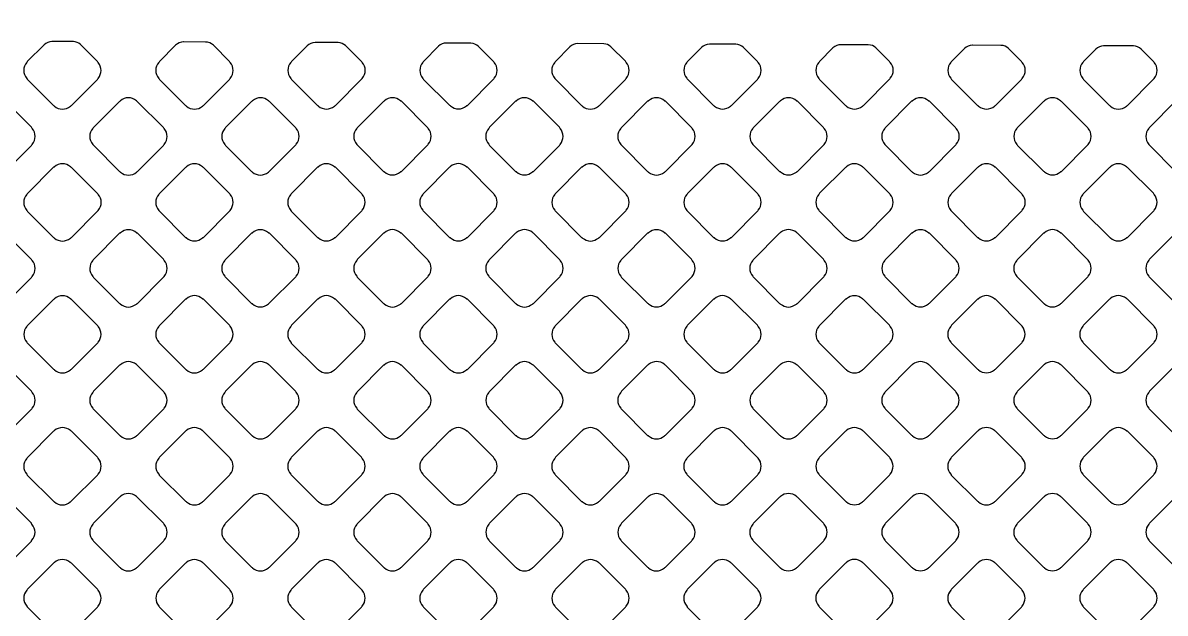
# Model space of a CAD drawing. Extents: x 0 to 248, y 0 to 175.
# Drawn here: x 88.947 to 90.812, y 138.764 to 139.729 of the extents above; entities that cross this region are included whole.
import ezdxf

# ---------------------------------------------------------------- set-up
doc = ezdxf.new("R2010")
doc.units = 0
doc.layers.add('gbr-dxf', color=7, linetype='Continuous')

msp = doc.modelspace()

# ---------------------------------------------------------------- linework, layer by layer
at = {"layer": 'gbr-dxf', "linetype": 'Continuous'}
for points in [[(89.1595, 143.3421), (90.7355, 141.766, -0.008796), (90.7372, 141.7644, -0.121203), (92.2687, 139.2299, -0.018451), (92.2702, 139.2246, -0.064075), (92.4499, 137.8593, -0.053804), (92.4513, 137.843), (92.4513, 132.3047, -0.007914)], [(92.2989, 132.3067), (92.2989, 137.8311, -0.053095), (92.2976, 137.8471, 0.064692), (92.1226, 139.1867, 0.121202), (90.6277, 141.6583, -0.008636), (90.6261, 141.6599), (89.0545, 143.2315, -0.013659)]]:
    msp.add_lwpolyline(points, format="xyb", dxfattribs=at)
for points in [[(88.9537, 139.6639, 0.379298), (88.9537, 139.6379, -0.087784), (88.9546, 139.6364), (88.9975, 139.5935, -0.083651), (88.9989, 139.5926, 0.379308), (89.0249, 139.5926, -0.09601), (89.0265, 139.5936), (89.0691, 139.6361, -0.096227), (89.0701, 139.6378, 0.37874), (89.0701, 139.6637, -0.10407), (89.0691, 139.6655), (89.0413, 139.6933, 0.159715), (89.0298, 139.6981), (88.9946, 139.6983, 0.175407), (88.9821, 139.6929), (88.982, 139.6929), (88.9546, 139.6655, -0.096539)], [(89.1692, 139.6379, -0.100003), (89.1702, 139.6361), (89.2129, 139.5935, -0.096328), (89.2145, 139.5925, 0.379465), (89.2405, 139.5926, -0.095956), (89.2421, 139.5935), (89.2848, 139.6362, -0.096332), (89.2857, 139.6378, 0.379423), (89.2858, 139.6638, -0.091476), (89.2848, 139.6653), (89.2583, 139.6919, 0.178477), (89.2455, 139.6972), (89.2101, 139.6974, -0.03691), (89.2098, 139.6973, 0.182794), (89.1967, 139.6919), (89.1967, 139.6919), (89.1703, 139.6655, -0.096857), (89.1693, 139.6638, 0.379297)], [(89.3849, 139.6638, 0.379298), (89.3849, 139.6378, -0.104392), (89.3859, 139.636), (89.4283, 139.5937, -0.100151), (89.43, 139.5927, 0.37981), (89.456, 139.5927, -0.095956), (89.4576, 139.5937), (89.5003, 139.6363, -0.096332), (89.5013, 139.6379, 0.379423), (89.5013, 139.6639, -0.087284), (89.5004, 139.6654), (89.4743, 139.6914, 0.170055), (89.462, 139.6963), (89.4248, 139.6965, -0.03691), (89.4246, 139.6964, 0.1821), (89.4115, 139.6911), (89.4115, 139.691), (89.3859, 139.6654, -0.096539)], [(89.6004, 139.6379, -0.096625), (89.6013, 139.6362), (89.6437, 139.5939, -0.107817), (89.6456, 139.5928, 0.379451), (89.6715, 139.5928, -0.096117), (89.6732, 139.5938), (89.7157, 139.6364, -0.095895), (89.7167, 139.638, 0.379209), (89.7167, 139.6639, -0.096117), (89.7157, 139.6656), (89.6914, 139.6899, -0.042219), (89.6912, 139.6901, 0.172355), (89.6789, 139.6954), (89.639, 139.6956, 0.181937), (89.626, 139.6902), (89.6013, 139.6655, -0.096627), (89.6004, 139.6639, 0.379731)], [(89.8157, 139.6639, 0.379298), (89.8158, 139.6379, -0.087784), (89.8167, 139.6364), (89.8596, 139.5935, -0.083651), (89.861, 139.5926, 0.37981), (89.887, 139.5926, -0.095956), (89.8886, 139.5936), (89.9313, 139.6362, -0.096111), (89.9323, 139.6379, 0.37981), (89.9323, 139.6639, -0.104293), (89.9312, 139.6657), (89.9073, 139.6896, 0.159825), (89.8958, 139.6945), (89.853, 139.6947, 0.175035), (89.8406, 139.6893), (89.8405, 139.6893), (89.8167, 139.6655, -0.096539)], [(90.0315, 139.638, -0.100032), (90.0325, 139.6363), (90.0751, 139.5936, -0.096092), (90.0767, 139.5927, 0.378825), (90.1026, 139.5927, -0.09601), (90.1043, 139.5936), (90.1469, 139.6362, -0.096405), (90.1478, 139.6378, 0.378836), (90.1478, 139.6638, -0.092162), (90.1469, 139.6653), (90.124, 139.6883, 0.179032), (90.1112, 139.6936), (90.0686, 139.6938, -0.03691), (90.0683, 139.6938, 0.182794), (90.0552, 139.6884), (90.0552, 139.6883), (90.0325, 139.6656, -0.096857), (90.0315, 139.6639, 0.379762)], [(90.247, 139.6638, 0.378975), (90.247, 139.6379, -0.104473), (90.248, 139.6361), (90.2904, 139.5936, -0.099933), (90.2921, 139.5926, 0.37889), (90.3181, 139.5927, -0.096117), (90.3197, 139.5936), (90.3624, 139.6363, -0.095796), (90.3634, 139.638, 0.378867), (90.3634, 139.6639, -0.087946), (90.3624, 139.6654), (90.34, 139.6878, 0.170055), (90.3277, 139.6927), (90.2833, 139.6929, -0.03691), (90.2831, 139.6929, 0.1821), (90.27, 139.6875), (90.27, 139.6875), (90.2479, 139.6654, -0.096527)], [(90.4625, 139.638, -0.108153), (90.4636, 139.6361), (90.5059, 139.5937, -0.10399), (90.5077, 139.5927, 0.379451), (90.5337, 139.5927, -0.09601), (90.5353, 139.5936), (90.5779, 139.6362, -0.095895), (90.5789, 139.6378, 0.379118), (90.5789, 139.6638, -0.100285), (90.5779, 139.6655), (90.5572, 139.6861, -0.057128), (90.5568, 139.6864, 0.178515), (90.5441, 139.6918), (90.4978, 139.692, -0.035825), (90.4975, 139.692, 0.182573), (90.4845, 139.6866), (90.4635, 139.6656, -0.096627), (90.4625, 139.6639, 0.379731)], [(90.678, 139.6638, 0.379206), (90.678, 139.6378, -0.092348), (90.679, 139.6362), (90.7216, 139.5936, -0.088202), (90.7231, 139.5926, 0.37981), (90.7491, 139.5926, -0.095956), (90.7507, 139.5936), (90.7934, 139.6363, -0.096111), (90.7944, 139.6379, 0.379679), (90.7944, 139.6639, -0.100285), (90.7934, 139.6656), (90.7738, 139.6852, -0.057128), (90.7733, 139.6855, 0.179645), (90.7605, 139.6909, -0.034523), (90.7602, 139.6909), (90.7115, 139.6911, 0.170449), (90.6993, 139.6858), (90.6993, 139.6858), (90.679, 139.6654, -0.096195)], [(88.8459, 139.5302, -0.10437), (88.8469, 139.5284), (88.8894, 139.4858, -0.10077), (88.8912, 139.4848, 0.379465), (88.9171, 139.4848, -0.095956), (88.9188, 139.4858), (88.9614, 139.5284, -0.096332), (88.9624, 139.5301, 0.37981), (88.9624, 139.556, -0.108153), (88.9613, 139.5579), (88.9188, 139.6004, -0.096111), (88.9172, 139.6014, 0.379731), (88.8912, 139.6014, -0.096458), (88.8895, 139.6004), (88.8469, 139.5577, -0.096627), (88.8459, 139.5561, 0.379297)], [(89.0615, 139.5301, -0.092348), (89.0625, 139.5286), (89.1053, 139.4857, -0.088202), (89.1068, 139.4848, 0.37981), (89.1328, 139.4848, -0.095956), (89.1344, 139.4858), (89.1769, 139.5283, -0.096857), (89.1779, 139.53, 0.379237), (89.1779, 139.5559, -0.10407), (89.1769, 139.5577), (89.1342, 139.6003, -0.091916), (89.1327, 139.6013, 0.379605), (89.1067, 139.6013, -0.096458), (89.1051, 139.6003), (89.0625, 139.5577, -0.096627), (89.0615, 139.5561, 0.379731)], [(89.277, 139.53, -0.091563), (89.278, 139.5284), (89.3207, 139.4857, -0.088103), (89.3222, 139.4848, 0.37829), (89.3481, 139.4848, -0.095528), (89.3497, 139.4857), (89.3925, 139.5285, -0.095602), (89.3935, 139.5302, 0.379299), (89.3935, 139.5561, -0.087784), (89.3925, 139.5576), (89.3499, 139.6003, -0.092233), (89.3483, 139.6012, 0.379357), (89.3224, 139.6012, -0.096507), (89.3207, 139.6003), (89.278, 139.5576, -0.096527), (89.277, 139.5559, 0.378784)], [(89.4925, 139.5301, -0.092348), (89.4935, 139.5285), (89.536, 139.486, -0.10399), (89.5377, 139.485, 0.37981), (89.5637, 139.485, -0.095956), (89.5654, 139.486), (89.608, 139.5286, -0.096332), (89.609, 139.5302, 0.37981), (89.609, 139.5562, -0.087784), (89.608, 139.5577), (89.5654, 139.6004, -0.092233), (89.5638, 139.6013, 0.379731), (89.5378, 139.6013, -0.096458), (89.5362, 139.6003), (89.4935, 139.5577, -0.096627), (89.4925, 139.556, 0.379731)], [(89.7081, 139.5302, -0.104392), (89.7091, 139.5284), (89.7516, 139.486, -0.100151), (89.7533, 139.485, 0.37981), (89.7793, 139.485, -0.095956), (89.781, 139.4859), (89.8235, 139.5284, -0.096332), (89.8244, 139.5301, 0.37981), (89.8244, 139.556, -0.108153), (89.8234, 139.5579), (89.7809, 139.6004, -0.096111), (89.7792, 139.6014, 0.379731), (89.7533, 139.6014, -0.096458), (89.7516, 139.6004), (89.7091, 139.5579, -0.096627), (89.7081, 139.5562, 0.379731)], [(89.9236, 139.5301, -0.091745), (89.9246, 139.5286), (89.9674, 139.4857, -0.088093), (89.9689, 139.4848, 0.378825), (89.9948, 139.4848, -0.095862), (89.9964, 139.4858), (90.0391, 139.5285, -0.095602), (90.0401, 139.5301, 0.378608), (90.0401, 139.556, -0.103884), (90.0391, 139.5578), (89.9964, 139.6004, -0.092398), (89.9949, 139.6014, 0.37947), (89.9689, 139.6014, -0.096475), (89.9673, 139.6004), (89.9246, 139.5577, -0.096627), (89.9236, 139.5561, 0.379762)], [(90.1392, 139.5561, 0.379206), (90.1393, 139.5301, -0.095956), (90.1402, 139.5285), (90.1828, 139.4859, -0.092072), (90.1844, 139.485, 0.379451), (90.2103, 139.4849, -0.096117), (90.212, 139.4859), (90.2545, 139.5285, -0.095796), (90.2555, 139.5301, 0.37889), (90.2555, 139.556, -0.100514), (90.2545, 139.5577), (90.2119, 139.6004, -0.087648), (90.2104, 139.6013, 0.37903), (90.1844, 139.6013, -0.096475), (90.1828, 139.6003), (90.1402, 139.5577, -0.096509)], [(90.3546, 139.5301, -0.096117), (90.3556, 139.5285), (90.3983, 139.4857, -0.091578), (90.3999, 139.4848, 0.37889), (90.4258, 139.4848, -0.096265), (90.4275, 139.4858), (90.4702, 139.5285, -0.096206), (90.4712, 139.5302, 0.379201), (90.4712, 139.5561, -0.083601), (90.4703, 139.5575), (90.4274, 139.6004, -0.088202), (90.4259, 139.6014, 0.379731), (90.3999, 139.6014, -0.096458), (90.3983, 139.6004), (90.3556, 139.5577, -0.096627), (90.3546, 139.5561, 0.3795)], [(90.5702, 139.556, 0.379206), (90.5703, 139.5301, -0.096625), (90.5712, 139.5284), (90.6136, 139.4861, -0.107817), (90.6155, 139.485, 0.379451), (90.6414, 139.485, -0.096117), (90.6431, 139.486), (90.6856, 139.5285, -0.095895), (90.6866, 139.5301, 0.379178), (90.6866, 139.5561, -0.100575), (90.6856, 139.5578), (90.6432, 139.6002, -0.103973), (90.6414, 139.6012, 0.378789), (90.6154, 139.6012, -0.095862), (90.6138, 139.6003), (90.5712, 139.5577, -0.096405)], [(90.7857, 139.5301, -0.087784), (90.7866, 139.5286), (90.8294, 139.4858, -0.083651), (90.8308, 139.4849, 0.37981), (90.8568, 139.4849, -0.095956), (90.8584, 139.4859), (90.9011, 139.5286, -0.096332), (90.9021, 139.5303, 0.37981), (90.9021, 139.5562, -0.092348), (90.9011, 139.5578), (90.8586, 139.6004, -0.096111), (90.8569, 139.6014, 0.379731), (90.831, 139.6014, -0.096458), (90.8293, 139.6004), (90.7867, 139.5577, -0.096627), (90.7857, 139.5561, 0.379731)], [(88.9537, 139.4223, -0.099861), (88.9547, 139.4206), (88.9973, 139.378, -0.096726), (88.999, 139.377, 0.379087), (89.0249, 139.377, -0.09601), (89.0265, 139.3779), (89.0693, 139.4207, -0.095916), (89.0703, 139.4223, 0.379422), (89.0703, 139.4483, -0.096625), (89.0693, 139.4499), (89.0267, 139.4925, -0.100151), (89.025, 139.4935, 0.379731), (88.999, 139.4935, -0.096458), (88.9973, 139.4926), (88.9547, 139.4499, -0.096627), (88.9537, 139.4482, 0.379141)], [(89.1693, 139.4222, -0.083792), (89.1702, 139.4208), (89.2129, 139.3782, -0.096627), (89.2145, 139.3772, 0.37981), (89.2405, 139.3772, -0.096625), (89.2421, 139.3782), (89.2846, 139.4207, -0.096627), (89.2856, 139.4223, 0.379237), (89.2857, 139.4482, -0.096507), (89.2847, 139.4499), (89.2422, 139.4924, -0.100294), (89.2405, 139.4934, 0.379605), (89.2145, 139.4934, -0.096458), (89.2128, 139.4924), (89.1703, 139.4499, -0.096857), (89.1693, 139.4482, 0.379731)], [(89.3847, 139.4223, -0.088275), (89.3856, 139.4208), (89.4282, 139.3782, -0.10077), (89.43, 139.3772, 0.379465), (89.4559, 139.3772, -0.095956), (89.4576, 139.3782), (89.5002, 139.4208, -0.096332), (89.5011, 139.4224, 0.379451), (89.5012, 139.4484, -0.09221), (89.5002, 139.4499), (89.4576, 139.4926, -0.095895), (89.4559, 139.4935, 0.378699), (89.43, 139.4935, -0.095862), (89.4284, 139.4926), (89.3857, 139.4499, -0.096423), (89.3847, 139.4482, 0.378945)], [(89.6002, 139.4483, 0.37947), (89.6002, 139.4224, -0.092348), (89.6012, 139.4208), (89.6438, 139.3782, -0.10399), (89.6456, 139.3772, 0.379451), (89.6715, 139.3772, -0.096259), (89.6732, 139.3781), (89.7158, 139.4208, -0.096539), (89.7168, 139.4224, 0.379201), (89.7168, 139.4484, -0.088014), (89.7159, 139.4499), (89.6731, 139.4927, -0.092289), (89.6715, 139.4936, 0.379357), (89.6455, 139.4937, -0.096462), (89.6439, 139.4927), (89.6012, 139.45, -0.096726)], [(89.8159, 139.4483, 0.379411), (89.8159, 139.4224, -0.100266), (89.8169, 139.4207), (89.8595, 139.3781, -0.096092), (89.8611, 139.3771, 0.378825), (89.8871, 139.3771, -0.095883), (89.8887, 139.3781), (89.9314, 139.4207, -0.095394), (89.9323, 139.4224, 0.379169), (89.9323, 139.4483, -0.096625), (89.9313, 139.4499), (89.8888, 139.4925, -0.100151), (89.887, 139.4935, 0.379357), (89.8611, 139.4936, -0.096507), (89.8594, 139.4926), (89.8169, 139.45, -0.096527)], [(90.0314, 139.4482, 0.379206), (90.0314, 139.4223, -0.083317), (90.0323, 139.4209), (90.075, 139.3782, -0.096111), (90.0766, 139.3772, 0.37981), (90.1026, 139.3772, -0.095956), (90.1042, 139.3782), (90.1468, 139.4208, -0.096332), (90.1478, 139.4224, 0.37981), (90.1478, 139.4484, -0.096723), (90.1468, 139.45), (90.1044, 139.4925, -0.100824), (90.1026, 139.4935, 0.379523), (90.0767, 139.4935, -0.096475), (90.075, 139.4925), (90.0323, 139.4498, -0.096405)], [(90.247, 139.4224, -0.100032), (90.248, 139.4207), (90.2906, 139.3781, -0.096423), (90.2922, 139.3772, 0.378825), (90.3182, 139.3771, -0.095862), (90.3198, 139.3781), (90.3624, 139.4207, -0.096036), (90.3633, 139.4223, 0.378847), (90.3633, 139.4482, -0.096475), (90.3623, 139.4499), (90.3197, 139.4925, -0.100442), (90.318, 139.4935, 0.379249), (90.2921, 139.4935, -0.096723), (90.2904, 139.4925), (90.248, 139.4501, -0.096857), (90.247, 139.4484, 0.379762)], [(90.4624, 139.4482, 0.379206), (90.4624, 139.4223, -0.092348), (90.4634, 139.4207), (90.5059, 139.3782, -0.10399), (90.5076, 139.3772, 0.37981), (90.5336, 139.3772, -0.095956), (90.5353, 139.3782), (90.5779, 139.4208, -0.096332), (90.5789, 139.4224, 0.37981), (90.5789, 139.4484, -0.088442), (90.5779, 139.4499), (90.5353, 139.4926, -0.092898), (90.5337, 139.4935, 0.379523), (90.5077, 139.4935, -0.096117), (90.5061, 139.4925), (90.4634, 139.4498, -0.096092)], [(90.678, 139.4484, 0.37947), (90.678, 139.4224, -0.107999), (90.6791, 139.4206), (90.7213, 139.3783, -0.10399), (90.7231, 139.3773, 0.379451), (90.7491, 139.3773, -0.096259), (90.7507, 139.3782), (90.7933, 139.4208, -0.095895), (90.7942, 139.4224, 0.379201), (90.7942, 139.4484, -0.104392), (90.7932, 139.4502), (90.7509, 139.4924, -0.107961), (90.7491, 139.4935, 0.379357), (90.7231, 139.4935, -0.096507), (90.7215, 139.4925), (90.679, 139.45, -0.096527)], [(88.846, 139.3406, 0.37947), (88.846, 139.3146, -0.10047), (88.847, 139.3129), (88.8896, 139.2703, -0.096111), (88.8913, 139.2693, 0.379308), (88.9172, 139.2693, -0.09601), (88.9189, 139.2703), (88.9614, 139.3128, -0.095916), (88.9624, 139.3145, 0.378897), (88.9624, 139.3404, -0.096528), (88.9614, 139.342), (88.9186, 139.3849, -0.08335), (88.9172, 139.3858, 0.378964), (88.8912, 139.3858, -0.095968), (88.8896, 139.3848), (88.847, 139.3422, -0.096857)], [(89.0615, 139.3145, -0.103596), (89.0626, 139.3127), (89.105, 139.2703, -0.100401), (89.1067, 139.2693, 0.379465), (89.1326, 139.2693, -0.095956), (89.1343, 139.2703), (89.1769, 139.3129, -0.096111), (89.1779, 139.3145, 0.37981), (89.1779, 139.3405, -0.108195), (89.1768, 139.3424), (89.1345, 139.3848, -0.096627), (89.1328, 139.3857, 0.379731), (89.1068, 139.3857, -0.096723), (89.1052, 139.3848), (89.0625, 139.3421, -0.096627), (89.0616, 139.3405, 0.379297)], [(89.277, 139.3405, 0.37947), (89.277, 139.3146, -0.087784), (89.278, 139.3131), (89.3208, 139.2703, -0.083651), (89.3222, 139.2694, 0.379308), (89.3481, 139.2694, -0.09601), (89.3497, 139.2704), (89.3924, 139.313, -0.096227), (89.3934, 139.3147, 0.378897), (89.3934, 139.3406, -0.091942), (89.3924, 139.3421), (89.3498, 139.3848, -0.095916), (89.3482, 139.3857, 0.378964), (89.3222, 139.3857, -0.095862), (89.3206, 139.3848), (89.278, 139.3422, -0.096423)], [(89.4924, 139.3146, -0.087284), (89.4933, 139.3131), (89.5361, 139.2703, -0.100463), (89.5378, 139.2693, 0.37829), (89.5637, 139.2693, -0.095528), (89.5653, 139.2703), (89.608, 139.313, -0.095602), (89.609, 139.3146, 0.379299), (89.609, 139.3406, -0.092523), (89.608, 139.3421), (89.5653, 139.3848, -0.096857), (89.5637, 139.3858, 0.379357), (89.5377, 139.3858, -0.096507), (89.5361, 139.3849), (89.4934, 139.3422, -0.096527), (89.4924, 139.3405, 0.378784)], [(89.7081, 139.3146, -0.10047), (89.7091, 139.3129), (89.7517, 139.2703, -0.096111), (89.7533, 139.2693, 0.379511), (89.7793, 139.2693, -0.096265), (89.7809, 139.2703), (89.8236, 139.313, -0.0953), (89.8246, 139.3146, 0.379169), (89.8245, 139.3405, -0.096625), (89.8236, 139.3422), (89.7808, 139.385, -0.083651), (89.7794, 139.3859, 0.379731), (89.7534, 139.3859, -0.096458), (89.7517, 139.3849), (89.7091, 139.3422, -0.096627), (89.7081, 139.3406, 0.379731)], [(89.9237, 139.3146, -0.103582), (89.9247, 139.3128), (89.9672, 139.2704, -0.100401), (89.9689, 139.2694, 0.379422), (89.9948, 139.2694, -0.095956), (89.9965, 139.2704), (90.039, 139.3129, -0.096332), (90.0399, 139.3145, 0.37975), (90.04, 139.3405, -0.108042), (90.0389, 139.3424), (89.9965, 139.3848, -0.096328), (89.9949, 139.3858, 0.378789), (89.9689, 139.3858, -0.095862), (89.9673, 139.3848), (89.9247, 139.3422, -0.096605), (89.9237, 139.3405, 0.378645)], [(90.1391, 139.3146, -0.091745), (90.1401, 139.313), (90.1829, 139.2702, -0.088087), (90.1844, 139.2693, 0.378825), (90.2103, 139.2693, -0.095883), (90.2119, 139.2703), (90.2546, 139.313, -0.095602), (90.2556, 139.3146, 0.378608), (90.2556, 139.3405, -0.103884), (90.2546, 139.3423), (90.212, 139.3849, -0.092456), (90.2104, 139.3859, 0.37947), (90.1844, 139.3859, -0.096458), (90.1828, 139.3849), (90.1401, 139.3422, -0.096627), (90.1391, 139.3406, 0.379762)], [(90.3547, 139.3405, 0.379206), (90.3548, 139.3146, -0.092348), (90.3557, 139.313), (90.3984, 139.2703, -0.088202), (90.3999, 139.2694, 0.37981), (90.4258, 139.2694, -0.095956), (90.4275, 139.2704), (90.4701, 139.313, -0.096332), (90.4711, 139.3146, 0.37981), (90.4711, 139.3406, -0.087784), (90.4701, 139.3421), (90.4275, 139.3848, -0.092233), (90.4259, 139.3857, 0.379523), (90.3999, 139.3857, -0.096117), (90.3983, 139.3848), (90.3557, 139.3422, -0.096092)], [(90.5701, 139.3145, -0.092348), (90.5711, 139.313), (90.6135, 139.2705, -0.10399), (90.6153, 139.2695, 0.37981), (90.6413, 139.2695, -0.095956), (90.643, 139.2705), (90.6856, 139.3131, -0.096111), (90.6866, 139.3147, 0.37981), (90.6866, 139.3407, -0.088014), (90.6856, 139.3422), (90.643, 139.3849, -0.092623), (90.6414, 139.3858, 0.379731), (90.6154, 139.3858, -0.096458), (90.6138, 139.3848), (90.5711, 139.3422, -0.096627), (90.5701, 139.3405, 0.379731)], [(90.7857, 139.3147, -0.10047), (90.7867, 139.313), (90.8293, 139.2704, -0.096111), (90.8309, 139.2694, 0.37981), (90.8569, 139.2694, -0.095956), (90.8585, 139.2704), (90.9011, 139.313, -0.096332), (90.9021, 139.3146, 0.37981), (90.9021, 139.3406, -0.096723), (90.9011, 139.3422), (90.8585, 139.3848, -0.100824), (90.8568, 139.3858, 0.379731), (90.8308, 139.3858, -0.096723), (90.8292, 139.3849), (90.7867, 139.3423, -0.096627), (90.7857, 139.3407, 0.379731)], [(88.9539, 139.2068, -0.10047), (88.9549, 139.2051), (88.9973, 139.1626, -0.096111), (88.999, 139.1616, 0.37981), (89.0249, 139.1616, -0.095956), (89.0266, 139.1626), (89.0691, 139.2051, -0.096627), (89.0701, 139.2067, 0.379237), (89.0701, 139.2327, -0.095883), (89.0691, 139.2343), (89.0264, 139.2771, -0.08335), (89.025, 139.2779, 0.379605), (88.999, 139.2779, -0.096458), (88.9974, 139.2769), (88.9548, 139.2344, -0.096627), (88.9539, 139.2327, 0.379731)], [(89.1692, 139.2068, -0.096355), (89.1702, 139.2051), (89.2126, 139.1627, -0.108091), (89.2145, 139.1617, 0.378798), (89.2404, 139.1617, -0.096367), (89.242, 139.1626), (89.2846, 139.2053, -0.095916), (89.2856, 139.2069, 0.379639), (89.2856, 139.2329, -0.10047), (89.2846, 139.2346), (89.2423, 139.277, -0.10399), (89.2405, 139.278, 0.3795), (89.2145, 139.278, -0.096259), (89.2129, 139.277), (89.1702, 139.2343, -0.095895), (89.1692, 139.2327, 0.378645)], [(89.3847, 139.2069, -0.083317), (89.3856, 139.2055), (89.4284, 139.1626, -0.096111), (89.4301, 139.1617, 0.37981), (89.456, 139.1617, -0.095956), (89.4577, 139.1626), (89.5002, 139.2051, -0.096627), (89.5012, 139.2068, 0.379237), (89.5012, 139.2327, -0.096507), (89.5002, 139.2344), (89.4576, 139.277, -0.100294), (89.4559, 139.278, 0.379605), (89.4299, 139.278, -0.096458), (89.4282, 139.277), (89.3857, 139.2345, -0.096627), (89.3847, 139.2328, 0.379731)], [(89.6002, 139.2068, -0.088305), (89.6011, 139.2053), (89.6439, 139.1625, -0.100463), (89.6456, 139.1615, 0.378487), (89.6715, 139.1616, -0.095883), (89.6732, 139.1625), (89.7158, 139.2052, -0.095602), (89.7168, 139.2068, 0.379163), (89.7168, 139.2328, -0.092523), (89.7158, 139.2343), (89.6731, 139.277, -0.096857), (89.6715, 139.278, 0.379357), (89.6455, 139.278, -0.096507), (89.6439, 139.277), (89.6012, 139.2344, -0.096527), (89.6002, 139.2327, 0.378945)], [(89.8159, 139.2327, 0.379211), (89.8159, 139.2068, -0.099964), (89.8169, 139.2051), (89.8594, 139.1626, -0.096332), (89.861, 139.1616, 0.37981), (89.887, 139.1616, -0.096625), (89.8887, 139.1626), (89.9313, 139.2052, -0.096111), (89.9323, 139.2069, 0.37975), (89.9323, 139.2328, -0.096766), (89.9313, 139.2345), (89.8886, 139.2772, -0.083772), (89.8872, 139.2781, 0.378885), (89.8612, 139.2781, -0.096528), (89.8596, 139.2771), (89.8168, 139.2344, -0.095686)], [(90.0315, 139.2069, -0.107964), (90.0325, 139.2051), (90.0749, 139.1627, -0.103923), (90.0767, 139.1616, 0.37889), (90.1026, 139.1616, -0.096265), (90.1043, 139.1626), (90.1468, 139.2052, -0.096206), (90.1478, 139.2068, 0.379201), (90.1478, 139.2327, -0.10451), (90.1467, 139.2345), (90.1044, 139.2769, -0.107961), (90.1025, 139.278, 0.379731), (90.0765, 139.278, -0.096458), (90.0749, 139.277), (90.0325, 139.2345, -0.096627), (90.0315, 139.2329, 0.3795)], [(90.2469, 139.2328, 0.379206), (90.247, 139.2068, -0.095956), (90.248, 139.2052), (90.2905, 139.1626, -0.092072), (90.2921, 139.1616, 0.37981), (90.3181, 139.1616, -0.096625), (90.3197, 139.1626), (90.3623, 139.2052, -0.096111), (90.3633, 139.2069, 0.37981), (90.3633, 139.2328, -0.100399), (90.3623, 139.2346), (90.3199, 139.2769, -0.104691), (90.3181, 139.278, 0.379523), (90.2922, 139.278, -0.096475), (90.2905, 139.277), (90.2479, 139.2344, -0.096509)], [(90.4624, 139.2069, -0.087784), (90.4634, 139.2054), (90.5059, 139.1628, -0.100151), (90.5076, 139.1618, 0.37981), (90.5336, 139.1618, -0.095956), (90.5353, 139.1628), (90.5778, 139.2053, -0.096332), (90.5787, 139.2069, 0.37981), (90.5787, 139.2329, -0.092348), (90.5778, 139.2344), (90.5352, 139.277, -0.096111), (90.5336, 139.278, 0.379731), (90.5076, 139.278, -0.096458), (90.5059, 139.277), (90.4634, 139.2345, -0.096627), (90.4624, 139.2328, 0.379731)], [(90.6779, 139.207, -0.103956), (90.6789, 139.2052), (90.7214, 139.1626, -0.100401), (90.7232, 139.1616, 0.378952), (90.7491, 139.1616, -0.095866), (90.7507, 139.1626), (90.7934, 139.2053, -0.096227), (90.7944, 139.2069, 0.379422), (90.7944, 139.2328, -0.09253), (90.7934, 139.2344), (90.7507, 139.2771, -0.096627), (90.7491, 139.2781, 0.379731), (90.7231, 139.2781, -0.096475), (90.7214, 139.2771), (90.6789, 139.2345, -0.096627), (90.6779, 139.2329, 0.379357)], [(88.846, 139.099, -0.096458), (88.847, 139.0973), (88.8896, 139.0547, -0.092289), (88.8911, 139.0538, 0.37981), (88.9171, 139.0538, -0.096625), (88.9188, 139.0548), (88.9614, 139.0974, -0.096111), (88.9624, 139.099, 0.37981), (88.9624, 139.125, -0.100399), (88.9613, 139.1267), (88.9188, 139.1693, -0.088207), (88.9173, 139.1702, 0.379731), (88.8913, 139.1702, -0.096723), (88.8897, 139.1692), (88.847, 139.1266, -0.096857), (88.846, 139.1249, 0.379731)], [(89.0615, 139.125, 0.379778), (89.0615, 139.0991, -0.10047), (89.0626, 139.0974), (89.105, 139.0549, -0.096111), (89.1067, 139.0539, 0.379451), (89.1326, 139.0539, -0.09601), (89.1343, 139.0549), (89.1768, 139.0974, -0.095796), (89.1778, 139.0991, 0.378633), (89.1778, 139.125, -0.096355), (89.1768, 139.1266), (89.1341, 139.1694, -0.082941), (89.1327, 139.1703, 0.378889), (89.1067, 139.1702, -0.096259), (89.1051, 139.1693), (89.0625, 139.1267, -0.096121)], [(89.2769, 139.0991, -0.100616), (89.2779, 139.0974), (89.3205, 139.0548, -0.096842), (89.3222, 139.0538, 0.379465), (89.3481, 139.0538, -0.095956), (89.3498, 139.0548), (89.3925, 139.0975, -0.096332), (89.3935, 139.0991, 0.37981), (89.3935, 139.1251, -0.096625), (89.3925, 139.1267), (89.3499, 139.1693, -0.100151), (89.3482, 139.1703, 0.379731), (89.3222, 139.1703, -0.096458), (89.3206, 139.1693), (89.2779, 139.1267, -0.096627), (89.2769, 139.125, 0.379297)], [(89.4925, 139.099, -0.083317), (89.4934, 139.0976), (89.5362, 139.0548, -0.096111), (89.5379, 139.0539, 0.379511), (89.5638, 139.0539, -0.096475), (89.5655, 139.0548), (89.608, 139.0974, -0.095686), (89.609, 139.099, 0.378676), (89.609, 139.1249, -0.095883), (89.608, 139.1266), (89.5654, 139.1692, -0.100054), (89.5637, 139.1702, 0.379605), (89.5377, 139.1702, -0.096458), (89.5361, 139.1692), (89.4935, 139.1266, -0.096627), (89.4925, 139.125, 0.379731)], [(89.7081, 139.1249, 0.378601), (89.7081, 139.099, -0.096367), (89.7091, 139.0974), (89.7517, 139.0547, -0.092187), (89.7533, 139.0538, 0.379465), (89.7792, 139.0538, -0.095956), (89.7809, 139.0548), (89.8235, 139.0974, -0.096332), (89.8244, 139.099, 0.37981), (89.8244, 139.125, -0.100902), (89.8234, 139.1267), (89.7808, 139.1693, -0.088334), (89.7793, 139.1702, 0.379523), (89.7534, 139.1702, -0.096117), (89.7517, 139.1693), (89.7091, 139.1266, -0.095895)], [(89.9236, 139.0991, -0.099534), (89.9246, 139.0974), (89.9672, 139.0547, -0.096099), (89.9689, 139.0538, 0.378309), (89.9948, 139.0538, -0.095862), (89.9964, 139.0548), (90.0391, 139.0974, -0.095997), (90.0401, 139.0991, 0.378841), (90.0401, 139.125, -0.096475), (90.0391, 139.1266), (89.9963, 139.1695, -0.083549), (89.9949, 139.1704, 0.379249), (89.9689, 139.1703, -0.096723), (89.9673, 139.1694), (89.9246, 139.1267, -0.096857), (89.9236, 139.125, 0.379471)], [(90.1392, 139.125, 0.379206), (90.1392, 139.0991, -0.104392), (90.1403, 139.0973), (90.1827, 139.0549, -0.100151), (90.1844, 139.0539, 0.379308), (90.2103, 139.0539, -0.09601), (90.212, 139.0549), (90.2545, 139.0974, -0.096092), (90.2555, 139.099, 0.379351), (90.2555, 139.125, -0.108361), (90.2544, 139.1269), (90.212, 139.1693, -0.096527), (90.2104, 139.1702, 0.378789), (90.1844, 139.1703, -0.095883), (90.1828, 139.1693), (90.1402, 139.1267, -0.096092)], [(90.3546, 139.125, 0.379249), (90.3546, 139.0991, -0.087784), (90.3556, 139.0976), (90.3983, 139.0548, -0.083596), (90.3998, 139.0539, 0.37981), (90.4257, 139.0539, -0.096625), (90.4274, 139.0549), (90.4701, 139.0976, -0.096332), (90.4711, 139.0992, 0.379308), (90.4711, 139.1252, -0.092052), (90.4701, 139.1267), (90.4275, 139.1694, -0.096328), (90.4259, 139.1703, 0.379112), (90.3999, 139.1703, -0.096614), (90.3983, 139.1694), (90.3556, 139.1266, -0.096195)], [(90.5701, 139.0992, -0.087748), (90.571, 139.0977), (90.6138, 139.055, -0.10046), (90.6155, 139.054, 0.379451), (90.6414, 139.054, -0.096117), (90.6431, 139.0549), (90.6856, 139.0975, -0.095796), (90.6866, 139.0991, 0.37889), (90.6866, 139.125, -0.09221), (90.6856, 139.1266), (90.6429, 139.1693, -0.096539), (90.6412, 139.1703, 0.379249), (90.6153, 139.1703, -0.096458), (90.6136, 139.1693), (90.5711, 139.1268, -0.096423), (90.5701, 139.1251, 0.379731)], [(90.7857, 139.0991, -0.095956), (90.7867, 139.0974), (90.8292, 139.0548, -0.092126), (90.8308, 139.0539, 0.37981), (90.8568, 139.0539, -0.095956), (90.8584, 139.0549), (90.9011, 139.0976, -0.096332), (90.9021, 139.0992, 0.37981), (90.9021, 139.1252, -0.084073), (90.9012, 139.1266), (90.8584, 139.1694, -0.088105), (90.8569, 139.1703, 0.379731), (90.831, 139.1703, -0.096723), (90.8293, 139.1693), (90.7867, 139.1267, -0.096857), (90.7857, 139.125, 0.379731)], [(88.9537, 138.9912, -0.092348), (88.9546, 138.9897), (88.9973, 138.947, -0.088202), (88.9988, 138.9461, 0.37981), (89.0248, 138.9461, -0.095956), (89.0264, 138.947), (89.0691, 138.9898, -0.096332), (89.0701, 138.9914, 0.37981), (89.0701, 139.0174, -0.088442), (89.0692, 139.0189), (89.0265, 139.0615, -0.092898), (89.025, 139.0625, 0.379731), (88.999, 139.0625, -0.096458), (88.9973, 139.0615), (88.9547, 139.0188, -0.096627), (88.9537, 139.0172, 0.379731)], [(89.1692, 138.9914, -0.092052), (89.1701, 138.9898), (89.2128, 138.9472, -0.103973), (89.2146, 138.9461, 0.378952), (89.2405, 138.9461, -0.09601), (89.2421, 138.9471), (89.2847, 138.9897, -0.096227), (89.2857, 138.9913, 0.378897), (89.2857, 139.0172, -0.087852), (89.2848, 139.0187), (89.2419, 139.0616, -0.091753), (89.2403, 139.0625, 0.379605), (89.2144, 139.0625, -0.096815), (89.2127, 139.0615), (89.1702, 139.019, -0.09693), (89.1692, 139.0173, 0.379357)], [(89.3848, 138.9913, -0.108278), (89.3858, 138.9895), (89.4283, 138.947, -0.104283), (89.4301, 138.946, 0.378487), (89.456, 138.946, -0.095862), (89.4576, 138.947), (89.5003, 138.9897, -0.095686), (89.5012, 138.9913, 0.37857), (89.5012, 139.0172, -0.103956), (89.5002, 139.019), (89.4578, 139.0614, -0.107982), (89.4559, 139.0625, 0.37947), (89.43, 139.0624, -0.096723), (89.4283, 139.0615), (89.3858, 139.0189, -0.096627), (89.3848, 139.0173, 0.379297)], [(89.6003, 139.0172, 0.379778), (89.6003, 138.9912, -0.083317), (89.6012, 138.9898), (89.6439, 138.9471, -0.096111), (89.6456, 138.9461, 0.37981), (89.6715, 138.9461, -0.095956), (89.6732, 138.9471), (89.7157, 138.9896, -0.096332), (89.7167, 138.9913, 0.379092), (89.7167, 139.0172, -0.095487), (89.7157, 139.0189), (89.6732, 139.0614, -0.099645), (89.6715, 139.0624, 0.378853), (89.6455, 139.0624, -0.096259), (89.6439, 139.0614), (89.6013, 139.0188, -0.096121)], [(89.8158, 138.9913, -0.091952), (89.8167, 138.9897), (89.8596, 138.9469, -0.087648), (89.8611, 138.946, 0.378798), (89.887, 138.946, -0.096225), (89.8886, 138.947), (89.9313, 138.9897, -0.096121), (89.9323, 138.9913, 0.379173), (89.9323, 139.0172, -0.087881), (89.9314, 139.0187), (89.8886, 139.0616, -0.092456), (89.887, 139.0625, 0.37947), (89.8611, 139.0625, -0.096458), (89.8594, 139.0615), (89.8168, 139.0189, -0.096627), (89.8158, 139.0172, 0.379297)], [(90.0313, 139.0172, 0.379206), (90.0314, 138.9912, -0.092348), (90.0323, 138.9897), (90.0748, 138.9472, -0.10399), (90.0766, 138.9461, 0.37981), (90.1026, 138.9461, -0.095956), (90.1042, 138.9471), (90.1468, 138.9897, -0.096332), (90.1478, 138.9914, 0.37981), (90.1478, 139.0174, -0.087784), (90.1469, 139.0188), (90.1042, 139.0615, -0.092233), (90.1026, 139.0625, 0.379523), (90.0767, 139.0625, -0.096117), (90.075, 139.0615), (90.0323, 139.0188, -0.096092)], [(90.2469, 139.0173, 0.379249), (90.2469, 138.9913, -0.096625), (90.2479, 138.9897), (90.2903, 138.9473, -0.107961), (90.2921, 138.9463, 0.37981), (90.3181, 138.9463, -0.095956), (90.3197, 138.9472), (90.3622, 138.9897, -0.096111), (90.3632, 138.9914, 0.379451), (90.3632, 139.0173, -0.100402), (90.3622, 139.0191), (90.3198, 139.0615, -0.104101), (90.318, 139.0625, 0.378939), (90.2921, 139.0625, -0.096614), (90.2904, 139.0615), (90.2479, 139.0189, -0.096195)], [(90.4623, 138.9913, -0.083317), (90.4632, 138.9899), (90.506, 138.9471, -0.096111), (90.5076, 138.9461, 0.37981), (90.5336, 138.9461, -0.096103), (90.5353, 138.9471), (90.5779, 138.9897, -0.095819), (90.5789, 138.9914, 0.37981), (90.5789, 139.0174, -0.096458), (90.5779, 139.019), (90.5353, 139.0616, -0.100824), (90.5336, 139.0626, 0.379731), (90.5076, 139.0626, -0.096723), (90.5059, 139.0616), (90.4633, 139.019, -0.096627), (90.4623, 139.0173, 0.379731)], [(90.678, 138.9914, -0.099964), (90.679, 138.9897), (90.7215, 138.9472, -0.096111), (90.7231, 138.9462, 0.37981), (90.7491, 138.9462, -0.095956), (90.7508, 138.9472), (90.7932, 138.9897, -0.096332), (90.7942, 138.9914, 0.37981), (90.7942, 139.0173, -0.096625), (90.7932, 139.019), (90.7508, 139.0614, -0.100476), (90.7491, 139.0624, 0.379731), (90.7231, 139.0624, -0.096723), (90.7214, 139.0615), (90.679, 139.019, -0.096857), (90.678, 139.0174, 0.379731)], [(88.846, 138.8836, -0.092029), (88.847, 138.882), (88.8897, 138.8393, -0.087645), (88.8912, 138.8384, 0.37889), (88.9171, 138.8384, -0.09601), (88.9187, 138.8394), (88.9613, 138.8819, -0.095895), (88.9622, 138.8835, 0.379201), (88.9622, 138.9095, -0.104392), (88.9612, 138.9113), (88.9187, 138.9537, -0.092233), (88.9172, 138.9547, 0.379731), (88.8912, 138.9547, -0.096458), (88.8895, 138.9537), (88.847, 138.9112, -0.096857), (88.846, 138.9095, 0.3795)], [(89.0614, 138.8836, -0.096625), (89.0624, 138.8819), (89.1051, 138.8392, -0.092233), (89.1067, 138.8383, 0.37981), (89.1326, 138.8383, -0.095956), (89.1343, 138.8392), (89.1769, 138.8819, -0.096332), (89.1779, 138.8835, 0.37981), (89.1779, 138.9095, -0.100902), (89.1769, 138.9112), (89.1342, 138.9539, -0.088334), (89.1327, 138.9548, 0.379731), (89.1067, 138.9548, -0.096458), (89.1051, 138.9538), (89.0624, 138.9112, -0.096627), (89.0614, 138.9095, 0.379731)], [(89.277, 138.9095, 0.37947), (89.277, 138.8835, -0.096625), (89.278, 138.8819), (89.3207, 138.8392, -0.092233), (89.3223, 138.8383, 0.379451), (89.3482, 138.8383, -0.096265), (89.3498, 138.8392), (89.3925, 138.8819, -0.095796), (89.3935, 138.8835, 0.378633), (89.3935, 138.9095, -0.08334), (89.3926, 138.9109), (89.3497, 138.9538, -0.08752), (89.3482, 138.9547, 0.378964), (89.3223, 138.9547, -0.09601), (89.3206, 138.9537), (89.278, 138.9111, -0.096328)], [(89.4925, 138.9094, 0.37851), (89.4925, 138.8835, -0.096355), (89.4935, 138.8818), (89.5359, 138.8394, -0.107982), (89.5378, 138.8383, 0.379011), (89.5637, 138.8383, -0.09601), (89.5654, 138.8393), (89.608, 138.8819, -0.096227), (89.609, 138.8836, 0.379035), (89.609, 138.9095, -0.099971), (89.608, 138.9112), (89.5655, 138.9537, -0.103829), (89.5637, 138.9547, 0.378406), (89.5378, 138.9547, -0.096507), (89.5362, 138.9537), (89.4935, 138.911, -0.095686)], [(89.7081, 138.8836, -0.091581), (89.709, 138.882), (89.7519, 138.8392, -0.087525), (89.7534, 138.8383, 0.378309), (89.7793, 138.8383, -0.095883), (89.7809, 138.8392), (89.8235, 138.8818, -0.095686), (89.8245, 138.8835, 0.378547), (89.8245, 138.9094, -0.10407), (89.8234, 138.9112), (89.7808, 138.9538, -0.091364), (89.7792, 138.9548, 0.378889), (89.7533, 138.9547, -0.096614), (89.7517, 138.9538), (89.7091, 138.9112, -0.096212), (89.7081, 138.9095, 0.3793)], [(89.9236, 138.8835, -0.095862), (89.9246, 138.8819), (89.9672, 138.8392, -0.092187), (89.9688, 138.8383, 0.378952), (89.9947, 138.8383, -0.095866), (89.9964, 138.8393), (90.039, 138.8819, -0.096227), (90.04, 138.8835, 0.379422), (90.0399, 138.9095, -0.100399), (90.0389, 138.9112), (89.9963, 138.9538, -0.088207), (89.9949, 138.9547, 0.379523), (89.9689, 138.9547, -0.096475), (89.9673, 138.9538), (89.9246, 138.9111, -0.096605), (89.9236, 138.9094, 0.378645)], [(90.1391, 138.8836, -0.10047), (90.1401, 138.8818), (90.1826, 138.8394, -0.096332), (90.1843, 138.8384, 0.37981), (90.2102, 138.8384, -0.096625), (90.2119, 138.8394), (90.2545, 138.882, -0.096332), (90.2555, 138.8836, 0.37981), (90.2555, 138.9096, -0.096625), (90.2545, 138.9113), (90.2118, 138.9539, -0.083651), (90.2104, 138.9548, 0.379731), (90.1844, 138.9548, -0.096458), (90.1828, 138.9538), (90.1401, 138.9112, -0.096627), (90.1391, 138.9095, 0.379731)], [(90.3546, 138.8837, -0.100399), (90.3556, 138.8819), (90.3982, 138.8394, -0.096627), (90.3999, 138.8384, 0.37981), (90.4258, 138.8384, -0.095973), (90.4275, 138.8393), (90.4701, 138.8819, -0.096332), (90.4711, 138.8836, 0.37981), (90.4711, 138.9096, -0.096625), (90.4701, 138.9112), (90.4275, 138.9538, -0.100151), (90.4258, 138.9548, 0.379731), (90.3998, 138.9548, -0.096458), (90.3982, 138.9538), (90.3556, 138.9113, -0.096857), (90.3546, 138.9096, 0.379731)], [(90.5701, 138.8835, -0.083548), (90.571, 138.8821), (90.6137, 138.8394, -0.096227), (90.6154, 138.8384, 0.378952), (90.6413, 138.8384, -0.095866), (90.6429, 138.8394), (90.6856, 138.8821, -0.096227), (90.6866, 138.8837, 0.379422), (90.6866, 138.9097, -0.096458), (90.6856, 138.9113), (90.6431, 138.9538, -0.100519), (90.6414, 138.9548, 0.379731), (90.6154, 138.9548, -0.096458), (90.6138, 138.9538), (90.5711, 138.9111, -0.096627), (90.5701, 138.9095, 0.379357)], [(90.7857, 138.8837, -0.092348), (90.7866, 138.8821), (90.8294, 138.8393, -0.088202), (90.8309, 138.8384, 0.37981), (90.8569, 138.8384, -0.095956), (90.8585, 138.8393), (90.9011, 138.8819, -0.096111), (90.9021, 138.8836, 0.37981), (90.9021, 138.9096, -0.088014), (90.9012, 138.911), (90.8584, 138.9538, -0.092233), (90.8568, 138.9548, 0.379731), (90.8308, 138.9548, -0.096458), (90.8292, 138.9538), (90.7867, 138.9113, -0.096627), (90.7857, 138.9096, 0.379731)], [(88.9537, 138.7758, -0.088014), (88.9546, 138.7744), (88.9975, 138.7314, -0.083733), (88.9989, 138.7305, 0.37981), (89.0249, 138.7305, -0.096625), (89.0266, 138.7315), (89.0691, 138.7741, -0.096332), (89.0701, 138.7758, 0.37981), (89.0701, 138.8017, -0.092348), (89.0692, 138.8033), (89.0265, 138.846, -0.096111), (89.0248, 138.847, 0.379731), (88.9989, 138.847, -0.096458), (88.9972, 138.846), (88.9547, 138.8035, -0.096857), (88.9537, 138.8018, 0.379731)], [(89.1693, 138.7758, -0.100588), (89.1703, 138.7741), (89.2129, 138.7315, -0.096539), (89.2145, 138.7305, 0.378934), (89.2404, 138.7305, -0.095612), (89.2421, 138.7315), (89.2847, 138.7741, -0.095701), (89.2857, 138.7758, 0.378847), (89.2857, 138.8017, -0.096614), (89.2847, 138.8033), (89.2421, 138.8459, -0.100442), (89.2404, 138.8469, 0.379249), (89.2145, 138.8469, -0.096723), (89.2128, 138.8459), (89.1702, 138.8034, -0.096857), (89.1693, 138.8017, 0.3795)], [(89.3848, 138.8017, 0.379206), (89.3848, 138.7757, -0.092139), (89.3858, 138.7742), (89.4283, 138.7317, -0.104264), (89.4301, 138.7306, 0.37981), (89.456, 138.7306, -0.096625), (89.4577, 138.7316), (89.5002, 138.7741, -0.096857), (89.5012, 138.7758, 0.379237), (89.5012, 138.8017, -0.087131), (89.5003, 138.8032), (89.4575, 138.846, -0.091631), (89.4559, 138.8469, 0.378438), (89.43, 138.8469, -0.09601), (89.4284, 138.8459), (89.3858, 138.8033, -0.096092)], [(89.6002, 138.7757, -0.096367), (89.6012, 138.7741), (89.6437, 138.7316, -0.108287), (89.6456, 138.7305, 0.378511), (89.6715, 138.7305, -0.096507), (89.6732, 138.7315), (89.7158, 138.7742, -0.095701), (89.7168, 138.7758, 0.379169), (89.7168, 138.8017, -0.100399), (89.7157, 138.8035), (89.6733, 138.8459, -0.104691), (89.6715, 138.8469, 0.379731), (89.6455, 138.8469, -0.096723), (89.6439, 138.846), (89.6012, 138.8033, -0.096857), (89.6003, 138.8017, 0.379297)], [(89.8159, 138.8017, 0.379778), (89.8159, 138.7757, -0.087748), (89.8168, 138.7743), (89.8596, 138.7314, -0.083134), (89.861, 138.7305, 0.379451), (89.887, 138.7305, -0.096117), (89.8886, 138.7315), (89.9313, 138.7742, -0.095796), (89.9323, 138.7758, 0.378633), (89.9323, 138.8017, -0.092315), (89.9313, 138.8033), (89.8886, 138.846, -0.096036), (89.887, 138.8469, 0.378889), (89.8611, 138.8469, -0.096475), (89.8594, 138.8459), (89.8168, 138.8034, -0.096212)], [(90.0313, 138.7758, -0.087881), (90.0322, 138.7743), (90.0748, 138.7317, -0.100401), (90.0765, 138.7307, 0.379465), (90.1025, 138.7307, -0.095956), (90.1041, 138.7316), (90.1467, 138.7742, -0.096111), (90.1477, 138.7759, 0.379308), (90.1477, 138.8018, -0.092234), (90.1468, 138.8034), (90.1042, 138.846, -0.096423), (90.1025, 138.847, 0.379112), (90.0766, 138.847, -0.096614), (90.0749, 138.846), (90.0323, 138.8033, -0.096539), (90.0313, 138.8017, 0.378645)], [(90.2468, 138.8018, 0.379249), (90.2469, 138.7759, -0.103917), (90.2479, 138.7741), (90.2904, 138.7316, -0.10046), (90.2921, 138.7306, 0.37981), (90.3181, 138.7306, -0.096625), (90.3197, 138.7316), (90.3623, 138.7742, -0.096332), (90.3633, 138.7758, 0.379308), (90.3633, 138.8018, -0.092052), (90.3624, 138.8033), (90.3197, 138.8461, -0.096328), (90.318, 138.8471, 0.379112), (90.2921, 138.8471, -0.096614), (90.2904, 138.8461), (90.2478, 138.8035, -0.096539)], [(90.4624, 138.7758, -0.096259), (90.4634, 138.7742), (90.5058, 138.7318, -0.10739), (90.5077, 138.7307, 0.378747), (90.5336, 138.7307, -0.09601), (90.5352, 138.7317), (90.5778, 138.7742, -0.096227), (90.5787, 138.7759, 0.379422), (90.5787, 138.8018, -0.100399), (90.5777, 138.8036), (90.5354, 138.8459, -0.10437), (90.5336, 138.8469, 0.379731), (90.5076, 138.8469, -0.096458), (90.5059, 138.846), (90.4634, 138.8034, -0.096857), (90.4624, 138.8018, 0.3795)], [(90.6779, 138.7759, -0.09601), (90.6789, 138.7743), (90.7216, 138.7315, -0.092126), (90.7232, 138.7306, 0.378952), (90.7491, 138.7306, -0.09601), (90.7507, 138.7315), (90.7934, 138.7742, -0.096328), (90.7944, 138.7759, 0.379422), (90.7944, 138.8018, -0.100902), (90.7933, 138.8035), (90.7509, 138.846, -0.104691), (90.7491, 138.847, 0.379731), (90.7231, 138.847, -0.096723), (90.7214, 138.8461), (90.6789, 138.8035, -0.096857), (90.6779, 138.8019, 0.379357)]]:
    msp.add_lwpolyline(points, format="xyb", close=True, dxfattribs=at)

doc.saveas('drawing.dxf')
